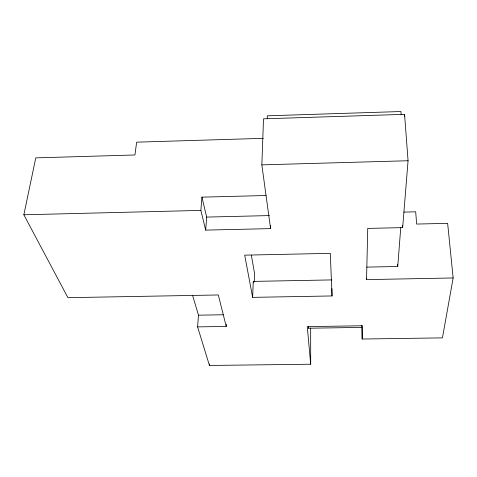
<?xml version="1.0" encoding="UTF-8"?>
<svg xmlns="http://www.w3.org/2000/svg" width="477" height="477" viewBox="0 0 477 477"><rect width="100%" height="100%" fill="white"/><g stroke="black" fill="none" stroke-linecap="round" stroke-linejoin="round"><path stroke-width="0.72" d="M361.793 325.284L361.763 327.407L308.476 328.224L308.476 326.745M403.918 212.098L415.688 211.818L416.648 224.065L447.641 223.343L453.15 277.966L442.447 337.877L362.174 339.028L362.401 325.773L307.266 326.62L310.694 364.213L209.445 365.471L197.597 326.888L198.486 315.172L192.571 295.376M453.15 277.966L366.551 279.611L367.737 228.405L402.666 227.607L408.062 160.743L404.562 114.337L263.513 118.821L261.843 164.863L270.578 228.614L205.694 230.117L200.871 210.411L201.932 197.156L266.053 195.504M270.578 228.614L270.662 225.71M267.245 118.713L267.341 115.81L400.942 111.529L401.157 114.462M331.914 288.663L332.028 295.949L252.637 297.362L253.263 281.4L331.777 279.91M254.271 281.597L254.581 273.5L251.355 255.219M197.597 326.888L226.217 326.441L226.342 324.241M209.445 365.471L209.54 363.987M404.413 116.501L404.562 114.337M205.694 230.117L206.672 217.089L201.932 197.156M366.789 267.114L397.74 266.494L400.752 227.642M226.217 326.441L218.335 294.971L67.925 297.678L23.85 214.781L35.775 157.869L134.931 154.971L136.643 142.17L263.352 138.336M261.843 164.863L408.062 160.743M23.85 214.781L200.871 210.411M206.672 217.089L269.469 215.574M198.486 315.172L223.242 314.766M252.637 297.362L244.707 255.153L330.317 253.347L332.028 295.949M253.263 281.4L253.502 282.724M308.351 326.811L308.476 328.224M402.516 225.412L402.666 227.607M397.597 264.282L397.74 266.494M366.491 278.139L366.551 279.611M361.763 327.407L362.174 339.028M310.664 327.991L310.694 364.213"/></g></svg>
